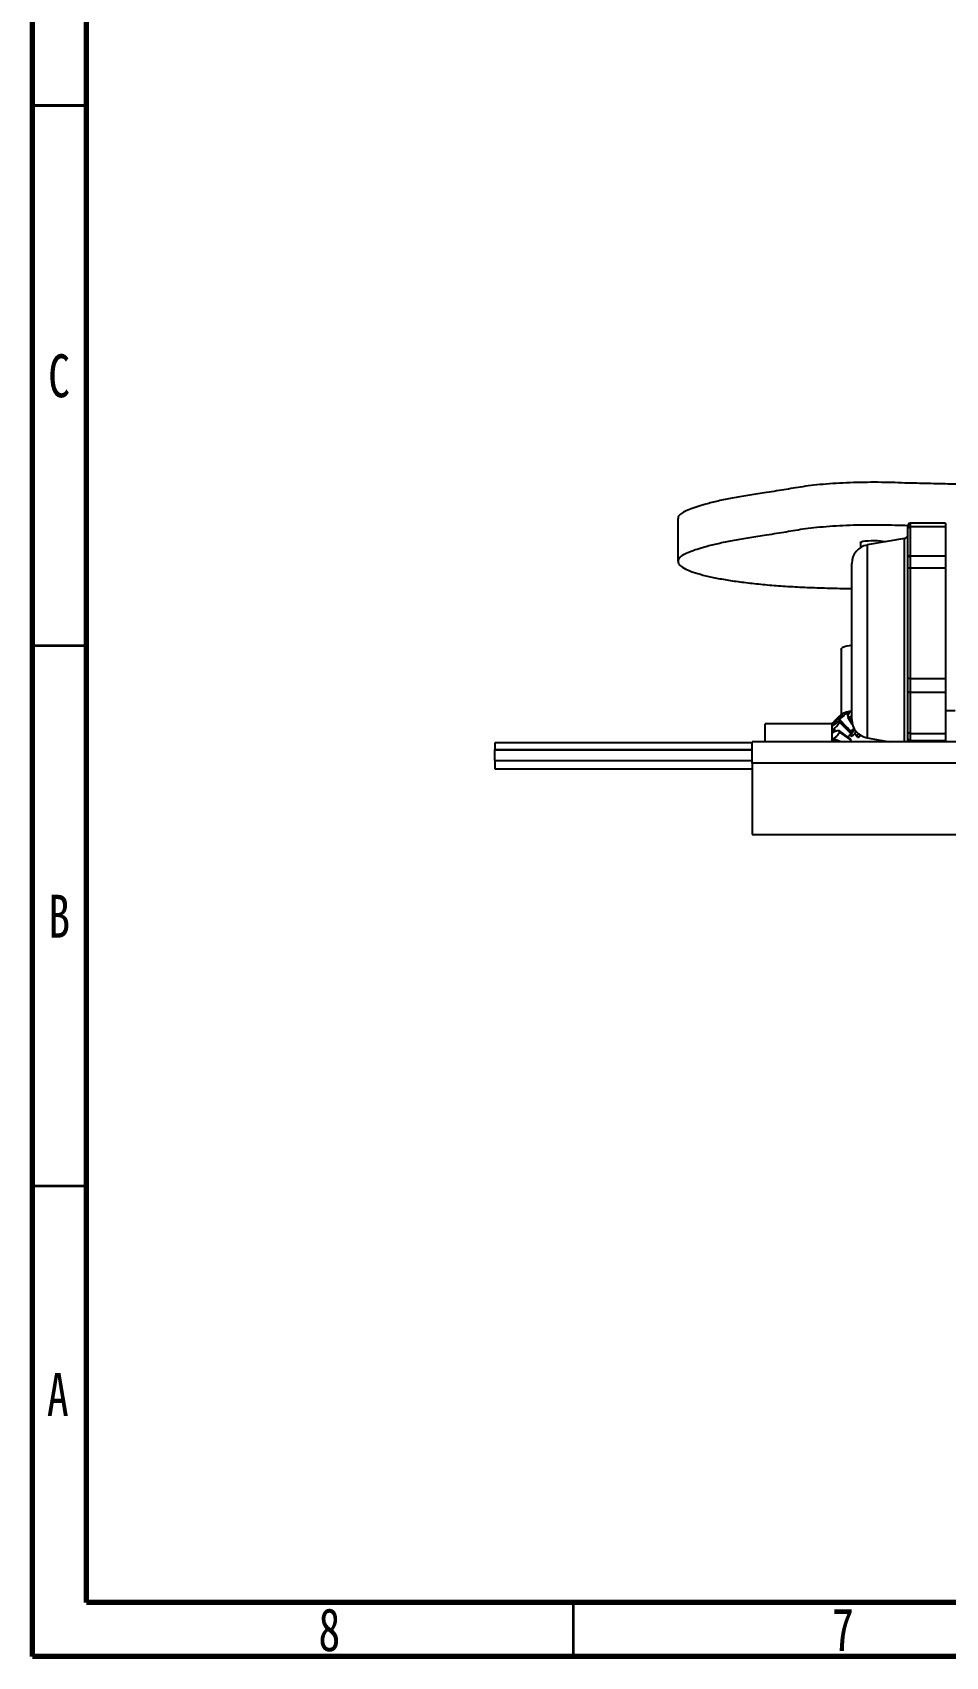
# Model space of a CAD drawing. Header units: millimetres. Extents: x 15 to 415, y 5 to 292.
# Drawn here: x 15 to 99.4, y 5 to 155.2 of the extents above; entities that cross this region are included whole.
import ezdxf

# ---------------------------------------------------------------- set-up
doc = ezdxf.new("R2010")
doc.units = ezdxf.units.MM
doc.styles.add('SLDTEXTSTYLE0', font='TXT', dxfattribs={"width": 0.75})

msp = doc.modelspace()

# ---------------------------------------------------------------- linework, layer by layer
at = {"color": 7, "linetype": 'Continuous', "lineweight": 70}
for p, q in [((15, 5), (15, 292)), ((20, 10), (20, 287)), ((410, 10), (20, 10)), ((415, 5), (15, 5))]:
    msp.add_line(p, q, dxfattribs=at)
at = {"color": 7, "linetype": 'Continuous', "lineweight": 35}
for p, q in [((15, 148.5), (20, 148.5)), ((20, 148.5), (15, 148.5)), ((20, 98.5), (15, 98.5)), ((20, 48.5), (15, 48.5)), ((65, 10), (65, 5))]:
    msp.add_line(p, q, dxfattribs=at)
at = {"color": 7, "linetype": 'Continuous', "lineweight": 25}
for p, q in [((74.7, 110.27), (74.7, 106.33)), ((99.44, 109.84), (96.17, 109.84)), ((96.17, 109.84), (96.17, 109.52)), ((99.44, 109.84), (99.44, 109.52)), ((95.64, 108.43), (92.2, 107.83)), ((95.64, 89.62), (95.64, 108.43)), ((95.97, 109.36), (95.97, 109.64)), ((95.97, 106.66), (95.97, 109.36)), ((96.17, 109.52), (96.17, 106.82)), ((99.44, 109.52), (96.17, 109.52)), ((99.44, 109.52), (99.44, 106.82)), ((91.57, 108.05), (91.57, 107.58)), ((92.2, 107.83), (92.2, 100.37)), ((96.17, 106.82), (96.17, 105.7)), ((96.17, 106.82), (99.44, 106.82)), ((99.44, 106.82), (99.44, 105.7)), ((90.77, 91.69), (90.77, 106.12)), ((95.97, 105.66), (95.97, 106.66)), ((95.97, 95.43), (95.97, 105.66)), ((96.17, 105.7), (96.17, 95.47)), ((99.44, 105.7), (96.17, 105.7)), ((99.44, 105.7), (99.44, 95.47)), ((92.2, 100.37), (92.2, 89.98)), ((89.79, 98.19), (89.79, 92.13)), ((95.97, 94.29), (95.97, 95.43)), ((96.17, 95.47), (96.17, 94.17)), ((96.17, 95.47), (99.44, 95.47)), ((99.44, 95.47), (99.44, 94.17)), ((95.97, 90.51), (95.97, 94.29)), ((96.17, 94.17), (96.17, 90.4)), ((99.44, 94.17), (96.17, 94.17)), ((99.44, 94.17), (99.44, 90.4)), ((89.83, 92.17), (89.14, 91.5)), ((89.65, 91.93), (89.65, 91.96)), ((89.69, 91.92), (89.65, 91.96)), ((89.65, 91.93), (89.68, 91.9)), ((89.77, 92.1), (89.81, 92.06)), ((89.84, 92.16), (89.87, 92.12)), ((89.93, 92.19), (89.93, 92.2)), ((90.28, 92.27), (90.41, 92.07)), ((90.37, 92.32), (90.46, 92.17)), ((90.55, 92.32), (90.53, 92.35)), ((90.82, 91.42), (90.53, 91.88)), ((99.44, 92.51), (100.34, 92.51)), ((88.95, 91.3), (82.77, 91.3)), ((82.77, 89.62), (82.77, 91.3)), ((89.03, 91.39), (88.95, 91.3)), ((88.95, 89.62), (88.95, 91.3)), ((89.1, 91.17), (89.03, 91.23)), ((89.03, 91.14), (89.04, 91.13)), ((89.22, 90.57), (89.03, 90.68)), ((89.03, 90.52), (89.07, 90.49)), ((89.17, 91.23), (89.08, 91.3)), ((89.32, 90.61), (89.08, 90.77)), ((89.65, 91.43), (89.65, 91.51)), ((89.65, 90.5), (89.65, 90.63)), ((90.58, 90.61), (90.55, 90.57)), ((90.56, 90.58), (90.58, 90.6)), ((90.59, 90.6), (90.57, 90.57)), ((90.68, 90.16), (90.59, 90.24)), ((90.69, 90.39), (90.69, 90.45)), ((90.86, 90.66), (90.91, 90.6)), ((95.97, 89.89), (95.97, 90.51)), ((96.17, 90.4), (99.44, 90.4)), ((96.17, 90.4), (96.17, 89.7)), ((99.44, 90.4), (99.44, 89.7)), ((81.57, 89.52), (57.77, 89.52)), ((57.77, 89.52), (57.77, 88.9)), ((57.77, 88.9), (81.57, 88.9)), ((57.77, 88.87), (57.77, 88.9)), ((57.77, 88.87), (81.57, 88.87)), ((57.77, 87.9), (57.77, 88.87)), ((121.57, 89.62), (81.57, 89.62)), ((81.57, 87.64), (81.57, 89.62)), ((89.54, 89.62), (89.03, 89.82)), ((89.76, 89.62), (89.08, 89.91)), ((90.69, 89.78), (90.69, 89.86)), ((92.2, 89.98), (94.26, 89.62)), ((95.97, 89.62), (95.97, 89.89)), ((99.44, 89.7), (96.17, 89.7)), ((96.17, 89.7), (96.17, 89.62)), ((99.44, 89.7), (99.44, 89.62)), ((57.77, 87.9), (81.57, 87.9)), ((57.77, 87.9), (57.77, 87.12)), ((121.57, 87.64), (81.57, 87.64)), ((81.57, 87.64), (81.57, 81.06)), ((57.77, 87.12), (81.57, 87.12)), ((81.57, 81.06), (121.57, 81.06))]:
    msp.add_line(p, q, dxfattribs=at)
at = {"color": 7, "linetype": 'Continuous', "lineweight": 25, "flags": 128}
for points in [[(91.57, 108.05), (91.58, 108.08), (91.66, 108.13), (91.81, 108.17), (92.02, 108.21), (92.28, 108.23), (92.57, 108.25), (92.87, 108.25), (93.16, 108.24), (93.43, 108.22), (93.66, 108.18), (93.83, 108.14), (93.89, 108.12)], [(89.79, 98.19), (89.8, 98.23), (89.88, 98.31)], [(96.17, 94.17), (96.13, 94.18), (96.1, 94.18), (96.06, 94.19), (96.03, 94.21), (96.01, 94.22), (95.99, 94.24), (95.98, 94.27), (95.97, 94.29)], [(89.54, 91.69), (89.97, 91.24), (90.62, 90.57)], [(90.67, 90.59), (90.37, 90.91), (89.62, 91.72)], [(90.41, 91.86), (90.72, 91.39), (90.87, 91.16)], [(90.69, 90.45), (90.39, 90.75), (89.65, 91.51)], [(89.65, 91.43), (90.07, 91.01), (90.69, 90.39)], [(90.69, 89.86), (90.39, 90.08), (89.65, 90.63)], [(89.65, 90.5), (90.07, 90.21), (90.69, 89.78)], [(91.3, 90.05), (91.09, 90.3), (91.03, 90.37)], [(96.17, 90.4), (96.13, 90.4), (96.1, 90.41), (96.06, 90.42), (96.03, 90.43), (96.01, 90.45), (95.99, 90.47), (95.98, 90.49), (95.97, 90.51)]]:
    msp.add_lwpolyline(points, dxfattribs=at)
at = {"color": 7, "linetype": 'Continuous', "lineweight": 25}
for centre, radius, start, end in [((96.17, 109.64), 0.2, 90, 180), ((95.57, 108.83), 0.4, 280, 0), ((96.16, 109.33), 0.184, 84.744, 173.5372), ((92.5, 106.12), 1.73, 100, 180), ((96.16, 106.64), 0.184, 84.744, 173.5372), ((96.12, 105.37), 0.332, 81.5753, 117.1196), ((91.03, 95.85), 2.71, 95.506, 115.044), ((96.12, 95.14), 0.332, 81.5753, 117.1196), ((90.45, 88.63), 3.2, 105.0376, 106.5451), ((90.91, 90.29), 2.17, 93.6852, 119.753), ((91.9, 81.02), 10.95, 97.1602, 97.8236), ((92.5, 91.69), 1.73, 180, 260), ((89.32, 91.32), 0.258, 131.9872, 140.0601), ((91.22, 88.53), 2.13, 105.0403, 106.5423), ((91.37, 92.78), 2.71, 255.3067, 256.5862), ((91.31, 91.63), 0.997, 242.3825, 257.8625), ((92.3, 98.21), 8.22, 262.9992, 263.6099), ((96.17, 89.89), 0.199, 180.3962, 270.3908)]:
    msp.add_arc(centre, radius, start, end, dxfattribs=at)
for points, knots in [([(95.99, 113.55), (95.58, 113.57), (94.76, 113.6), (93.51, 113.63), (92.22, 113.63), (90.91, 113.6), (89.63, 113.55), (88.4, 113.47), (87.27, 113.36), (86.24, 113.23), (85.37, 113.08), (84.5, 112.93), (83.59, 112.79), (82.46, 112.62), (81.14, 112.42), (79.7, 112.17), (78.4, 111.9), (77.32, 111.63), (76.45, 111.37), (75.75, 111.13), (75.17, 110.88), (74.82, 110.6), (74.67, 110.39), (74.71, 110.28), (74.71, 110.27)], [0, 0, 0, 0, 0.038496, 0.077476, 0.117435, 0.158064, 0.199014, 0.239922, 0.280427, 0.320187, 0.358957, 0.397453, 0.435951, 0.474451, 0.539126, 0.603792, 0.668454, 0.733114, 0.783926, 0.834738, 0.885533, 0.936325, 0.994035, 1, 1, 1, 1]), ([(110.96, 112.74), (110.69, 112.78), (109.87, 112.89), (108.31, 113.03), (106.39, 113.18), (104.38, 113.3), (102.32, 113.39), (100.22, 113.46), (98.1, 113.5), (96.69, 113.54), (95.99, 113.55)], [0, 0, 0, 0, 0.064412, 0.198055, 0.331698, 0.465342, 0.598989, 0.732648, 0.866327, 1, 1, 1, 1]), ([(95.99, 109.61), (95.58, 109.62), (94.76, 109.65), (93.51, 109.68), (92.22, 109.68), (90.91, 109.66), (89.63, 109.6), (88.4, 109.52), (87.27, 109.41), (86.24, 109.29), (85.37, 109.14), (84.5, 108.99), (83.59, 108.85), (82.46, 108.68), (81.14, 108.47), (79.7, 108.22), (78.4, 107.95), (77.32, 107.69), (76.45, 107.43), (75.75, 107.18), (75.17, 106.93), (74.81, 106.65), (74.66, 106.36), (74.76, 106.05), (75.11, 105.75), (75.7, 105.45), (76.5, 105.18), (77.51, 104.92), (78.7, 104.68), (80.05, 104.47), (81.54, 104.28), (83.15, 104.12), (84.86, 104), (86.65, 103.9), (88.49, 103.85), (89.87, 103.81), (90.63, 103.8), (90.77, 103.8)], [0, 0, 0, 0, 0.021901, 0.044077, 0.06681, 0.089924, 0.113221, 0.136494, 0.159537, 0.182157, 0.204214, 0.226114, 0.248016, 0.269919, 0.306713, 0.343502, 0.380289, 0.417075, 0.445982, 0.47489, 0.503787, 0.532683, 0.565515, 0.598348, 0.631184, 0.66402, 0.696858, 0.729697, 0.762536, 0.795375, 0.828214, 0.861055, 0.893896, 0.926737, 0.959634, 0.993001, 1, 1, 1, 1]), ([(89.65, 91.96), (89.62, 91.94), (89.55, 91.88), (89.42, 91.76), (89.26, 91.6), (89.14, 91.49), (89.08, 91.43)], [0, 0, 0, 0, 0.181574, 0.433925, 0.712093, 1, 1, 1, 1]), ([(89.08, 91.3), (89.13, 91.35), (89.24, 91.46), (89.39, 91.62), (89.53, 91.78), (89.61, 91.88), (89.65, 91.93)], [0, 0, 0, 0, 0.254765, 0.509118, 0.75131, 1, 1, 1, 1]), ([(89.14, 91.51), (89.18, 91.54), (89.26, 91.62), (89.41, 91.76), (89.59, 91.93), (89.71, 92.04), (89.77, 92.1)], [0, 0, 0, 0, 0.181574, 0.433925, 0.712093, 1, 1, 1, 1]), ([(89.91, 92.17), (89.87, 92.12), (89.78, 92.02), (89.67, 91.9), (89.59, 91.79), (89.56, 91.72), (89.54, 91.69)], [0, 0, 0, 0, 0.254765, 0.509118, 0.75131, 1, 1, 1, 1]), ([(89.62, 91.72), (89.67, 91.75), (89.77, 91.82), (89.94, 91.95), (90.12, 92.11), (90.23, 92.22), (90.28, 92.27)], [0, 0, 0, 0, 0.181574, 0.433925, 0.712093, 1, 1, 1, 1]), ([(89.77, 92.1), (89.78, 92.11), (89.79, 92.12), (89.81, 92.13), (89.82, 92.15), (89.83, 92.15), (89.84, 92.16), (89.84, 92.16)], [0, 0, 0, 0, 0.2296413, 0.4593482, 0.5731365, 0.8026853, 1, 1, 1, 1]), ([(89.84, 92.16), (89.85, 92.16), (89.86, 92.17), (89.87, 92.17), (89.88, 92.18), (89.9, 92.19), (89.92, 92.2), (89.93, 92.2)], [0, 0, 0, 0, 0.250172, 0.375251, 0.500329, 0.750087, 1, 1, 1, 1]), ([(89.93, 92.2), (89.93, 92.2), (89.93, 92.2), (89.93, 92.2), (89.93, 92.19), (89.92, 92.18), (89.91, 92.17), (89.91, 92.17)], [0, 0, 0, 0, 0.228556, 0.457184, 0.570667, 0.800092, 1, 1, 1, 1]), ([(90.28, 92.27), (90.29, 92.28), (90.3, 92.29), (90.32, 92.3), (90.34, 92.31), (90.35, 92.32), (90.36, 92.32), (90.37, 92.32)], [0, 0, 0, 0, 0.229641, 0.459348, 0.573136, 0.802685, 1, 1, 1, 1]), ([(90.37, 92.32), (90.38, 92.33), (90.4, 92.33), (90.43, 92.33), (90.45, 92.34), (90.49, 92.35), (90.52, 92.35), (90.53, 92.35)], [0, 0, 0, 0, 0.250172, 0.3752507, 0.5003294, 0.7500875, 1, 1, 1, 1]), ([(90.55, 92.32), (90.52, 92.28), (90.46, 92.19), (90.41, 92.07), (90.39, 91.96), (90.4, 91.9), (90.41, 91.86)], [0, 0, 0, 0, 0.254765, 0.509118, 0.75131, 1, 1, 1, 1]), ([(90.53, 92.35), (90.54, 92.36), (90.55, 92.36), (90.56, 92.35), (90.56, 92.34), (90.56, 92.34), (90.55, 92.33), (90.55, 92.32)], [0, 0, 0, 0, 0.228556, 0.457184, 0.570667, 0.800092, 1, 1, 1, 1]), ([(90.53, 91.88), (90.58, 91.91), (90.66, 91.96), (90.73, 92.02), (90.77, 92.05)], [0, 0, 0, 0, 0.538761, 1, 1, 1, 1]), ([(89.08, 91.43), (89.07, 91.42), (89.06, 91.41), (89.05, 91.4), (89.04, 91.39), (89.03, 91.39), (89.03, 91.39), (89.03, 91.39)], [0, 0, 0, 0, 0.229641, 0.459348, 0.573136, 0.802685, 1, 1, 1, 1]), ([(89.03, 91.39), (89.03, 91.39), (89.03, 91.39), (89.03, 91.39), (89.03, 91.39), (89.03, 91.39)], [0, 0, 0, 0, 0.600402, 0.900586, 1, 1, 1, 1]), ([(89.03, 91.23), (89.03, 91.23), (89.03, 91.24), (89.04, 91.25), (89.05, 91.27), (89.06, 91.28), (89.07, 91.29), (89.08, 91.3)], [0, 0, 0, 0, 0.228556, 0.457184, 0.570667, 0.800092, 1, 1, 1, 1]), ([(89.03, 91.14), (89.03, 91.15), (89.03, 91.16), (89.03, 91.18), (89.03, 91.19), (89.03, 91.21), (89.03, 91.22), (89.03, 91.23)], [0, 0, 0, 0, 0.250172, 0.375251, 0.500329, 0.750087, 1, 1, 1, 1]), ([(89.08, 91.15), (89.07, 91.15), (89.06, 91.14), (89.05, 91.13), (89.04, 91.13), (89.03, 91.13), (89.03, 91.14), (89.03, 91.14)], [0, 0, 0, 0, 0.229641, 0.459348, 0.573136, 0.802685, 1, 1, 1, 1]), ([(89.03, 90.68), (89.03, 90.69), (89.03, 90.7), (89.04, 90.72), (89.05, 90.74), (89.06, 90.75), (89.07, 90.76), (89.08, 90.77)], [0, 0, 0, 0, 0.228556, 0.457184, 0.570667, 0.800092, 1, 1, 1, 1]), ([(89.03, 90.52), (89.03, 90.53), (89.03, 90.55), (89.03, 90.58), (89.03, 90.61), (89.03, 90.64), (89.03, 90.67), (89.03, 90.68)], [0, 0, 0, 0, 0.250172, 0.375251, 0.500329, 0.750087, 1, 1, 1, 1]), ([(89.08, 90.5), (89.07, 90.49), (89.06, 90.49), (89.05, 90.49), (89.04, 90.49), (89.03, 90.5), (89.03, 90.51), (89.03, 90.52)], [0, 0, 0, 0, 0.229641, 0.459348, 0.573136, 0.802685, 1, 1, 1, 1]), ([(89.65, 91.51), (89.62, 91.5), (89.55, 91.48), (89.42, 91.41), (89.26, 91.3), (89.14, 91.2), (89.08, 91.15)], [0, 0, 0, 0, 0.181574, 0.433925, 0.712093, 1, 1, 1, 1]), ([(89.08, 90.77), (89.13, 90.82), (89.24, 90.91), (89.39, 91.08), (89.53, 91.25), (89.61, 91.37), (89.65, 91.43)], [0, 0, 0, 0, 0.254765, 0.509118, 0.75131, 1, 1, 1, 1]), ([(89.65, 90.63), (89.62, 90.63), (89.55, 90.65), (89.42, 90.64), (89.26, 90.59), (89.14, 90.53), (89.08, 90.5)], [0, 0, 0, 0, 0.181574, 0.433925, 0.712093, 1, 1, 1, 1]), ([(89.08, 89.91), (89.13, 89.95), (89.24, 90.02), (89.39, 90.16), (89.53, 90.32), (89.61, 90.44), (89.65, 90.5)], [0, 0, 0, 0, 0.254765, 0.509118, 0.75131, 1, 1, 1, 1]), ([(90.69, 90.39), (90.67, 90.36), (90.62, 90.29), (90.53, 90.18), (90.46, 90.1), (90.42, 90.06), (90.42, 90.06)], [0, 0, 0, 0, 0.264974, 0.61303, 0.984317, 1, 1, 1, 1]), ([(90.43, 90.05), (90.45, 90.08), (90.52, 90.15), (90.6, 90.26), (90.66, 90.34), (90.69, 90.38)], [0, 0, 0, 0, 0.310037, 0.650579, 1, 1, 1, 1]), ([(90.65, 90.5), (90.66, 90.51), (90.71, 90.55), (90.76, 90.6), (90.8, 90.64)], [0, 0, 0, 0, 0.21563, 1, 1, 1, 1]), ([(91.01, 90.86), (90.97, 90.83), (90.9, 90.76), (90.79, 90.67), (90.71, 90.62), (90.67, 90.59)], [0, 0, 0, 0, 0.343439, 0.667495, 1, 1, 1, 1]), ([(90.91, 90.6), (90.88, 90.56), (90.82, 90.48), (90.76, 90.37), (90.71, 90.26), (90.69, 90.19), (90.68, 90.16)], [0, 0, 0, 0, 0.2565952, 0.5131869, 0.7534608, 1, 1, 1, 1]), ([(90.74, 90.15), (90.77, 90.17), (90.85, 90.21), (90.96, 90.3), (91.08, 90.41), (91.14, 90.49), (91.18, 90.53)], [0, 0, 0, 0, 0.193733, 0.44821, 0.719673, 1, 1, 1, 1]), ([(90.8, 90.64), (90.81, 90.65), (90.82, 90.65), (90.83, 90.66), (90.84, 90.67), (90.84, 90.67), (90.85, 90.67), (90.85, 90.67)], [0, 0, 0, 0, 0.230209, 0.460483, 0.574554, 0.804717, 1, 1, 1, 1]), ([(90.85, 90.67), (90.85, 90.67), (90.86, 90.66), (90.87, 90.66), (90.89, 90.65), (90.9, 90.65), (90.91, 90.64), (90.92, 90.64)], [0, 0, 0, 0, 0.1867933, 0.3735865, 0.5603798, 0.747173, 1, 1, 1, 1]), ([(90.92, 90.64), (90.92, 90.64), (90.92, 90.64), (90.92, 90.63), (90.92, 90.62), (90.92, 90.61), (90.91, 90.6), (90.91, 90.6)], [0, 0, 0, 0, 0.229281, 0.458623, 0.572419, 0.802476, 1, 1, 1, 1]), ([(91.33, 90.42), (91.33, 90.4), (91.31, 90.35), (91.29, 90.26), (91.28, 90.15), (91.29, 90.09), (91.3, 90.05)], [0, 0, 0, 0, 0.096031, 0.408043, 0.700212, 1, 1, 1, 1]), ([(91.38, 90.04), (91.41, 90.06), (91.49, 90.11), (91.56, 90.18), (91.6, 90.23), (91.61, 90.24)], [0, 0, 0, 0, 0.3739881, 0.8652385, 1, 1, 1, 1]), ([(89.03, 89.82), (89.03, 89.83), (89.03, 89.84), (89.04, 89.86), (89.05, 89.88), (89.06, 89.9), (89.07, 89.91), (89.08, 89.91)], [0, 0, 0, 0, 0.228556, 0.457184, 0.570667, 0.800092, 1, 1, 1, 1]), ([(89.03, 89.62), (89.03, 89.63), (89.03, 89.65), (89.03, 89.68), (89.03, 89.72), (89.03, 89.76), (89.03, 89.8), (89.03, 89.82)], [0, 0, 0, 0, 0.170587, 0.308941, 0.447296, 0.723562, 1, 1, 1, 1]), ([(90.69, 89.78), (90.67, 89.74), (90.63, 89.69), (90.58, 89.64), (90.57, 89.62)], [0, 0, 0, 0, 0.563503, 1, 1, 1, 1]), ([(90.59, 89.62), (90.59, 89.62), (90.63, 89.66), (90.66, 89.71), (90.69, 89.75)], [0, 0, 0, 0, 0.121846, 1, 1, 1, 1])]:
    msp.add_open_spline(points, degree=3, knots=knots, dxfattribs=at)

# ---------------------------------------------------------------- texts
at = {"color": 7, "linetype": 'Continuous', "lineweight": 0, "char_height": 3.97, "attachment_point": 2, "style": 'SLDTEXTSTYLE0'}
for s, insert in [('C', (17.46, 125.47)), ('B', (17.47, 75.47)), ('A', (17.34, 31.22)), ('8', (42.46, 9.47)), ('7', (89.96, 9.47))]:
    msp.add_mtext(s, dxfattribs=dict(at, insert=insert))

doc.saveas('drawing.dxf')
